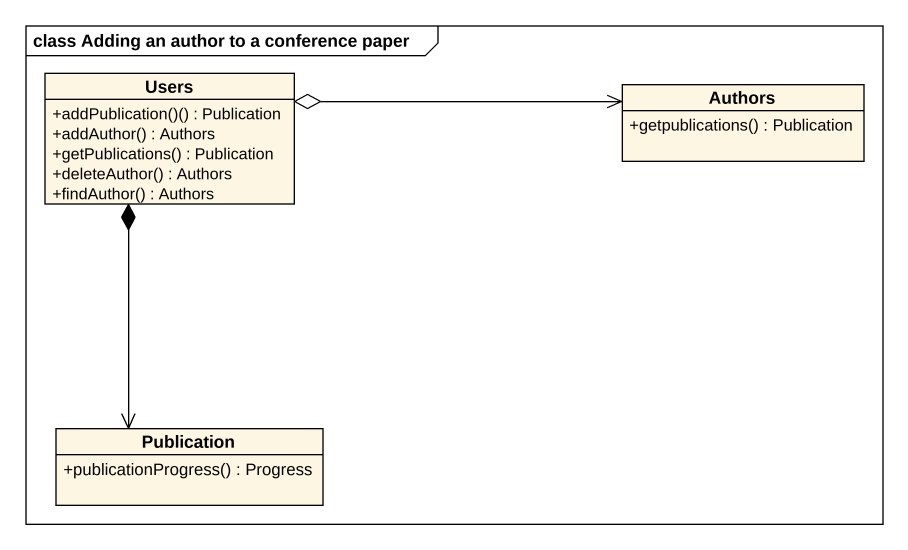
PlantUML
@startuml
mainframe class Adding an author to a conference paper
hide circle
hide empty members
skinparam classAttributeIconSize 0
class Users {
  +addPublication()() : Publication
  +addAuthor() : Authors
  +getPublications() : Publication
  +deleteAuthor() : Authors
  +findAuthor() : Authors
}
class Authors {
  +getpublications() : Publication
}
class Publication {
  +publicationProgress() : Progress
}
Users o-right-> Authors
Users *--> Publication
@enduml
